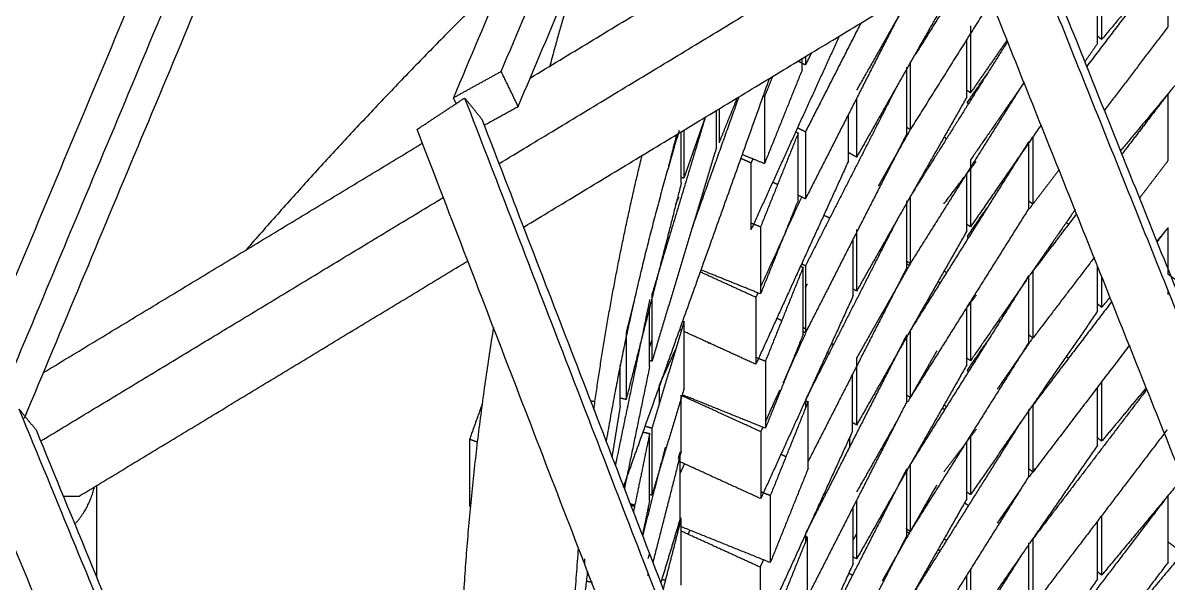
# Model space of a CAD drawing. Header units: millimetres. Extents: x 507.9 to 541, y 40.2 to 69.3.
# Drawn here: x 512.705 to 513.732, y 47.819 to 48.321 of the extents above; entities that cross this region are included whole.
import ezdxf

# ---------------------------------------------------------------- set-up
doc = ezdxf.new("R2010")
doc.units = ezdxf.units.MM
doc.layers.add('Make2D$Visible$Curves', color=7, linetype='Continuous', true_color=0x000000)

msp = doc.modelspace()

# ---------------------------------------------------------------- linework, layer by layer
at = {"layer": 'Make2D$Visible$Curves', "color": 18, "lineweight": -3, "true_color": 0x000000}
for points, degree in [([(513.47849, 49.95765), (513.06307, 48.96514), (512.64765, 47.97263)], 2), ([(512.69102, 47.99787), (513.10023, 48.97527), (513.50943, 49.95268)], 2), ([(513.8054, 49.94098), (513.44819, 49.09725), (513.09099, 48.25351)], 2), ([(513.13386, 48.27709), (513.48526, 49.10682), (513.83665, 49.93655)], 2), ([(512.70628, 47.96641), (513.11393, 48.94011), (513.52158, 49.9138)], 2), ([(513.14908, 48.24569), (513.50047, 49.07542), (513.85187, 49.90516)], 2), ([(513.16005, 48.27131), (513.37184, 48.39937), (513.58363, 48.52743)], 2), ([(513.5639, 48.49888), (513.83715, 47.81827), (514.11039, 47.13766)], 2), ([(514.07804, 47.08119), (513.79968, 47.77564), (513.52132, 48.47009)], 2), ([(513.58407, 48.4678), (513.85491, 47.79319), (514.12576, 47.11857)], 2), ([(513.13197, 48.19444), (513.33318, 48.3161), (513.53438, 48.43776)], 2), ([(513.15406, 48.13759), (513.35558, 48.25944), (513.55709, 48.38128)], 2), ([(513.55143, 48.37413), (513.502, 48.2872), (513.45257, 48.20027)], 2), ([(513.55858, 48.37719), (513.53191, 48.3347), (513.50523, 48.29222)], 2), ([(513.73167, 48.37687), (513.69531, 48.32916), (513.65894, 48.28146)], 2), ([(513.73192, 48.37708), (513.70213, 48.34138), (513.67235, 48.30567)], 2), ([(513.73192, 48.31719), (513.73192, 48.34719), (513.73192, 48.37719)], 2), ([(513.6687, 48.30224), (513.6687, 48.32843), (513.6687, 48.35461)], 2), ([(513.67235, 48.35905), (513.67235, 48.33236), (513.67235, 48.30567)], 2), ([(513.49749, 48.34103), (513.45207, 48.25195), (513.40665, 48.16286)], 2), ([(513.5007, 48.34492), (513.47663, 48.30259), (513.45257, 48.26027)], 2), ([(513.57343, 48.34084), (513.53704, 48.28288), (513.50065, 48.22492)], 2), ([(513.80047, 48.33925), (513.74491, 48.27265), (513.68936, 48.20606)], 2), ([(513.45637, 48.32038), (513.43151, 48.27162), (513.40665, 48.22286)], 2), ([(513.55476, 48.31787), (513.55476, 48.28787), (513.55476, 48.25787)], 2), ([(513.73192, 48.31719), (513.70345, 48.27985), (513.67499, 48.2425)], 2), ([(513.43703, 48.30868), (513.39742, 48.22185), (513.35782, 48.13502)], 2), ([(513.58797, 48.30399), (513.54431, 48.23446), (513.50065, 48.16492)], 2), ([(513.55143, 48.25413), (513.55143, 48.27996), (513.55143, 48.30579)], 2), ([(513.58702, 48.30441), (513.57089, 48.28114), (513.55476, 48.25787)], 2), ([(513.6687, 48.30224), (513.66306, 48.29411), (513.65743, 48.28599)], 2), ([(513.67235, 48.30567), (513.67052, 48.3072), (513.6687, 48.30872)], 2), ([(513.41226, 48.29388), (513.40946, 48.28837), (513.40665, 48.28286)], 2), ([(513.40665, 48.29032), (513.40665, 48.28659), (513.40665, 48.28286)], 2), ([(513.40665, 48.28286), (513.4033, 48.28456), (513.39996, 48.28627)], 2), ([(513.40385, 48.2787), (513.40385, 48.28381), (513.40385, 48.28891)], 2), ([(513.49749, 48.22103), (513.49749, 48.25103), (513.49749, 48.28103)], 2), ([(513.50065, 48.28492), (513.50065, 48.25492), (513.50065, 48.22492)], 2), ([(513.09099, 48.25351), (513.11242, 48.2653), (513.13386, 48.27709)], 2), ([(513.14908, 48.24569), (513.14147, 48.26139), (513.13386, 48.27709)], 2), ([(513.24387, 47.90576), (513.30928, 48.08846), (513.37469, 48.27117)], 2), ([(513.40385, 48.2787), (513.38691, 48.23659), (513.36997, 48.19448)], 2), ([(513.37723, 48.27253), (513.3736, 48.2635), (513.36997, 48.25448)], 2), ([(513.55172, 48.24902), (513.56091, 48.26228), (513.57011, 48.27554)], 2), ([(513.48841, 48.26321), (513.44753, 48.18304), (513.40665, 48.10286)], 2), ([(513.60266, 48.26739), (513.55165, 48.18616), (513.50065, 48.10492)], 2), ([(513.55476, 48.25787), (513.5531, 48.25902), (513.55144, 48.26017)], 2), ([(513.60294, 48.26737), (513.57885, 48.23262), (513.55476, 48.19787)], 2), ([(513.05845, 48.22512), (513.07975, 48.2392), (513.10106, 48.25327)], 2), ([(513.09351, 48.24829), (513.09225, 48.2509), (513.09099, 48.25351)], 2), ([(513.11648, 48.23429), (513.10877, 48.24378), (513.10106, 48.25327)], 2), ([(513.10106, 48.25327), (513.43227, 47.39569), (513.76349, 46.53811)], 2), ([(513.30505, 48.13666), (513.32614, 48.19556), (513.34722, 48.25445)], 2), ([(513.34518, 48.25282), (513.3372, 48.23298), (513.32922, 48.21315)], 2), ([(513.36997, 48.25448), (513.3697, 48.25459), (513.36942, 48.2547)], 2), ([(513.36997, 48.25448), (513.36997, 48.22448), (513.36997, 48.19448)], 2), ([(513.55143, 48.25413), (513.502, 48.1672), (513.45257, 48.08027)], 2), ([(513.45257, 48.25292), (513.45257, 48.2266), (513.45257, 48.20027)], 2), ([(513.55172, 48.24902), (513.55234, 48.24863), (513.55296, 48.24824)], 2), ([(513.73192, 48.25719), (513.71131, 48.23015), (513.69069, 48.20311)], 2), ([(513.73192, 48.19719), (513.73192, 48.22719), (513.73192, 48.25719)], 2), ([(513.11863, 48.22894), (513.13385, 48.23732), (513.14908, 48.24569)], 2), ([(513.3268, 48.20876), (513.3268, 48.22543), (513.3268, 48.24211)], 2), ([(513.32922, 48.2435), (513.32922, 48.22832), (513.32922, 48.21315)], 2), ([(513.4452, 48.19662), (513.4452, 48.21754), (513.4452, 48.23847)], 2), ([(513.11648, 48.23429), (513.44769, 47.37671), (513.77891, 46.51913)], 2), ([(513.3169, 48.23598), (513.29294, 48.15664), (513.26899, 48.0773)], 2), ([(513.31675, 48.23596), (513.30713, 48.20866), (513.29751, 48.18137)], 2), ([(513.61807, 48.22921), (513.58641, 48.18354), (513.55476, 48.13787)], 2), ([(513.73084, 46.48194), (513.39464, 47.35353), (513.05845, 48.22512)], 2), ([(513.2911, 48.22045), (513.2869, 48.20396), (513.28269, 48.18746)], 2), ([(513.29529, 48.17688), (513.29529, 48.19993), (513.29529, 48.22298)], 2), ([(513.29751, 48.22441), (513.29751, 48.20289), (513.29751, 48.18137)], 2), ([(513.40028, 48.22195), (513.38335, 48.17984), (513.36641, 48.13773)], 2), ([(513.3979, 48.22291), (513.39909, 48.22243), (513.40028, 48.22195)], 2), ([(513.40665, 48.22286), (513.40315, 48.22464), (513.39965, 48.22642)], 2), ([(513.40028, 48.16195), (513.40028, 48.19195), (513.40028, 48.22195)], 2), ([(513.40665, 48.22286), (513.40665, 48.19286), (513.40665, 48.16286)], 2), ([(513.49749, 48.22103), (513.45207, 48.13195), (513.40665, 48.04286)], 2), ([(513.50051, 48.22458), (513.48617, 48.19936), (513.47182, 48.17414)], 2), ([(513.50065, 48.22492), (513.49918, 48.22585), (513.4977, 48.22678)], 2), ([(513.53316, 48.21669), (513.53202, 48.21755), (513.53088, 48.21841)], 2), ([(513.61069, 48.21816), (513.61069, 48.18829), (513.61069, 48.15843)], 2), ([(512.72344, 48.00731), (512.89334, 48.11004), (513.06324, 48.21277)], 2), ([(513.3268, 48.20876), (513.29789, 48.11303), (513.26899, 48.0173)], 2), ([(513.607, 48.21431), (513.55383, 48.12961), (513.50065, 48.04492)], 2), ([(513.607, 48.15431), (513.607, 48.18431), (513.607, 48.21431)], 2), ([(513.35782, 48.19502), (513.35351, 48.19699), (513.3492, 48.19895)], 2), ([(513.36997, 48.19448), (513.36003, 48.19848), (513.35009, 48.20247)], 2), ([(513.3595, 48.19869), (513.35866, 48.19686), (513.35782, 48.19502)], 2), ([(513.45257, 48.20027), (513.44888, 48.20237), (513.4452, 48.20446)], 2), ([(513.55476, 48.19787), (513.55476, 48.16787), (513.55476, 48.13787)], 2), ([(513.73192, 48.19719), (513.71916, 48.18045), (513.7064, 48.16371)], 2), ([(513.35782, 48.19502), (513.35782, 48.16502), (513.35782, 48.13502)], 2), ([(513.4452, 48.19662), (513.4037, 48.10563), (513.36221, 48.01465)], 2), ([(513.55163, 48.18564), (513.55575, 48.19104), (513.55986, 48.19644)], 2), ([(513.63416, 48.18894), (513.62242, 48.17355), (513.61069, 48.15816)], 2), ([(513.29529, 48.17688), (513.27059, 48.07998), (513.24588, 47.98308)], 2), ([(513.29751, 48.18137), (513.2964, 48.18176), (513.29529, 48.18215)], 2), ([(513.38179, 48.17553), (513.37958, 48.17666), (513.37736, 48.17779)], 2), ([(513.53088, 48.15841), (513.54115, 48.17189), (513.55143, 48.18537)], 2), ([(513.55143, 48.13413), (513.55143, 48.15975), (513.55143, 48.18537)], 2), ([(512.72102, 47.94596), (512.90157, 48.05513), (513.08212, 48.1643)], 2), ([(513.29068, 48.15881), (513.29197, 48.16164), (513.29326, 48.16447)], 2), ([(513.40028, 48.16195), (513.38335, 48.11984), (513.36641, 48.07773)], 2), ([(513.40335, 48.16486), (513.38494, 48.12448), (513.36652, 48.0841)], 2), ([(513.40665, 48.16286), (513.40346, 48.16448), (513.40028, 48.1661)], 2), ([(513.49749, 48.10103), (513.49749, 48.13103), (513.49749, 48.16103)], 2), ([(513.50065, 48.16492), (513.50065, 48.13492), (513.50065, 48.10492)], 2), ([(513.61069, 48.15816), (513.60884, 48.15955), (513.607, 48.16094)], 2), ([(513.61021, 48.15787), (513.60886, 48.15592), (513.6075, 48.15396)], 2), ([(513.42316, 48.1483), (513.42586, 48.14707), (513.42856, 48.14583)], 2), ([(513.607, 48.15431), (513.55383, 48.06961), (513.50065, 47.98492)], 2), ([(513.55174, 48.12905), (513.56092, 48.14229), (513.57011, 48.15554)], 2), ([(513.64867, 48.15334), (513.60171, 48.08561), (513.55476, 48.01787)], 2), ([(513.64986, 48.14954), (513.63027, 48.12385), (513.61069, 48.09816)], 2), ([(513.36641, 48.13773), (513.36213, 48.13945), (513.35786, 48.14117)], 2), ([(513.36641, 48.13773), (513.36641, 48.10773), (513.36641, 48.07773)], 2), ([(513.48888, 48.14415), (513.44776, 48.0635), (513.40665, 47.98286)], 2), ([(513.45257, 48.13553), (513.45257, 48.1079), (513.45257, 48.08027)], 2), ([(513.55476, 48.13787), (513.55309, 48.13903), (513.55143, 48.14018)], 2), ([(513.64061, 48.14172), (513.64168, 48.14097), (513.64276, 48.14023)], 2), ([(513.73192, 48.13708), (513.72686, 48.13102), (513.72181, 48.12496)], 2), ([(513.73071, 48.13561), (513.72641, 48.12996), (513.72211, 48.12432)], 2), ([(513.73192, 48.09502), (513.73192, 48.11611), (513.73192, 48.13719)], 2), ([(513.44958, 48.07625), (513.44958, 48.10166), (513.44958, 48.12707)], 2), ([(513.55143, 48.13413), (513.502, 48.0472), (513.45257, 47.96027)], 2), ([(513.55185, 48.12893), (513.55243, 48.12857), (513.55301, 48.12821)], 2), ([(512.75549, 47.89659), (512.92985, 48.00202), (513.1042, 48.10744)], 2), ([(513.50054, 48.10464), (513.47655, 48.06246), (513.45257, 48.02027)], 2), ([(513.50065, 48.10492), (513.49902, 48.10595), (513.49739, 48.10697)], 2), ([(513.4974, 48.10485), (513.49863, 48.10415), (513.49986, 48.10345)], 2), ([(513.66589, 48.11057), (513.63842, 48.07454), (513.61095, 48.0385)], 2), ([(513.36221, 48.07465), (513.33747, 48.08593), (513.31273, 48.09722)], 2), ([(513.36641, 48.07773), (513.33982, 48.08842), (513.31324, 48.09911)], 2), ([(513.40467, 48.10158), (513.38773, 48.05947), (513.37079, 48.01735)], 2), ([(513.40229, 48.10253), (513.40348, 48.10206), (513.40467, 48.10158)], 2), ([(513.40665, 48.10286), (513.4052, 48.10359), (513.40376, 48.10433)], 2), ([(513.40467, 48.04158), (513.40467, 48.07158), (513.40467, 48.10158)], 2), ([(513.40665, 48.10286), (513.40665, 48.07286), (513.40665, 48.04286)], 2), ([(513.49749, 48.10103), (513.45327, 48.01431), (513.40905, 47.92758)], 2), ([(513.53316, 48.09669), (513.53202, 48.09755), (513.53088, 48.09841)], 2), ([(513.61069, 48.09816), (513.61069, 48.06848), (513.61069, 48.0388)], 2), ([(513.6687, 48.06224), (513.6687, 48.08232), (513.6687, 48.1024)], 2), ([(513.74168, 48.08817), (513.7368, 48.0918), (513.73192, 48.09542)], 2), ([(513.27122, 48.08471), (513.27122, 48.08359), (513.27122, 48.08248)], 2), ([(513.40665, 48.08301), (513.40753, 48.08473), (513.40841, 48.08646)], 2), ([(513.607, 48.09431), (513.55412, 48.01008), (513.50123, 47.92585)], 2), ([(513.52588, 48.08865), (513.52675, 48.08816), (513.52761, 48.08767)], 2), ([(513.607, 48.03431), (513.607, 48.06377), (513.607, 48.09324)], 2), ([(513.67235, 48.09329), (513.67235, 48.07948), (513.67235, 48.06567)], 2), ([(513.26899, 48.0773), (513.26899, 48.0473), (513.26899, 48.0173)], 2), ([(513.36405, 48.07868), (513.36313, 48.07666), (513.36221, 48.07465)], 2), ([(513.36221, 48.07465), (513.36221, 48.04465), (513.36221, 48.01465)], 2), ([(513.44958, 48.07625), (513.42829, 48.02956), (513.407, 47.98287)], 2), ([(513.45257, 48.08027), (513.45108, 48.08112), (513.44958, 48.08197)], 2), ([(513.54991, 48.06338), (513.55505, 48.07012), (513.56019, 48.07686)], 2), ([(513.67983, 48.07464), (513.67609, 48.07016), (513.67235, 48.06567)], 2), ([(513.73192, 48.07719), (513.73192, 48.07878), (513.73192, 48.08037)], 2), ([(513.26697, 48.07271), (513.2516, 47.99847), (513.23623, 47.92423)], 2), ([(513.2523, 48.06827), (513.24909, 48.05567), (513.24588, 48.04308)], 2), ([(513.26697, 48.01271), (513.26697, 48.03937), (513.26697, 48.06604)], 2), ([(513.55143, 48.01413), (513.55143, 48.03985), (513.55143, 48.06558)], 2), ([(513.55476, 48.0711), (513.55476, 48.04449), (513.55476, 48.01787)], 2), ([(513.68135, 48.07085), (513.64602, 48.0245), (513.61069, 47.97816)], 2), ([(513.67235, 48.06567), (513.67052, 48.0672), (513.6687, 48.06872)], 2), ([(513.2971, 48.05327), (513.29749, 48.05315), (513.29789, 48.05303)], 2), ([(513.38555, 48.05361), (513.38329, 48.05477), (513.38103, 48.05592)], 2), ([(513.6687, 48.06224), (513.61173, 47.98006), (513.55476, 47.89787)], 2), ([(513.58427, 48.0581), (513.58374, 48.0585), (513.5832, 48.05891)], 2), ([(513.24588, 48.04308), (513.24588, 48.01308), (513.24588, 47.98308)], 2), ([(513.29789, 48.05303), (513.28344, 48.00516), (513.26899, 47.9573)], 2), ([(513.29549, 48.04508), (513.29483, 48.04538), (513.29417, 48.04568)], 2), ([(513.36221, 48.01465), (513.32991, 48.02938), (513.29762, 48.04411)], 2), ([(513.29789, 47.99303), (513.29789, 48.02303), (513.29789, 48.05303)], 2), ([(513.40665, 48.04638), (513.40566, 48.04694), (513.40467, 48.04751)], 2), ([(513.40665, 48.04286), (513.40566, 48.04336), (513.40467, 48.04387)], 2), ([(513.50065, 48.04484), (513.50065, 48.01488), (513.50065, 47.98492)], 2), ([(513.26697, 48.03029), (513.26799, 48.03315), (513.26902, 48.03602)], 2), ([(513.32018, 48.03343), (513.32036, 48.03378), (513.32054, 48.03414)], 2), ([(513.40467, 48.04158), (513.38773, 47.99947), (513.37079, 47.95735)], 2), ([(513.40678, 48.0424), (513.39667, 48.02024), (513.38657, 47.99807)], 2), ([(513.49749, 48.04103), (513.45207, 47.95195), (513.40665, 47.86286)], 2), ([(513.43176, 48.0321), (513.43084, 48.03263), (513.42993, 48.03315)], 2), ([(513.49749, 47.98103), (513.49749, 48.01103), (513.49749, 48.04103)], 2), ([(513.607, 48.03431), (513.55409, 47.95003), (513.50118, 47.86576)], 2), ([(513.55172, 48.00902), (513.56091, 48.02228), (513.57011, 48.03554)], 2), ([(513.61034, 48.03805), (513.59452, 48.01524), (513.57871, 47.99243)], 2), ([(513.61069, 48.03816), (513.60884, 48.03955), (513.607, 48.04094)], 2), ([(513.27561, 47.99577), (513.28306, 48.01211), (513.29051, 48.02844)], 2), ([(513.42632, 48.02523), (513.4271, 48.02487), (513.42789, 48.02451)], 2), ([(513.52441, 48.02661), (513.51133, 48.00361), (513.49825, 47.98061)], 2), ([(513.69728, 48.03176), (513.65399, 47.97496), (513.61069, 47.91816)], 2), ([(513.24064, 47.97774), (513.24064, 47.99593), (513.24064, 48.01412)], 2), ([(513.26697, 48.01271), (513.25566, 47.95807), (513.24435, 47.90343)], 2), ([(513.26899, 48.0173), (513.26798, 48.0176), (513.26697, 48.01791)], 2), ([(513.37079, 48.01735), (513.3665, 48.01908), (513.36221, 48.02081)], 2), ([(513.37079, 48.01735), (513.37079, 47.98735), (513.37079, 47.95735)], 2), ([(513.45257, 48.02027), (513.45257, 47.99027), (513.45257, 47.96027)], 2), ([(513.55143, 48.01413), (513.502, 47.9272), (513.45257, 47.84027)], 2), ([(513.55476, 48.01787), (513.55309, 48.01903), (513.55143, 48.02018)], 2), ([(513.64061, 48.02172), (513.64172, 48.02095), (513.64283, 48.02018)], 2), ([(513.44897, 47.9549), (513.44897, 47.98038), (513.44897, 48.00586)], 2), ([(513.55186, 48.00893), (513.55242, 48.00857), (513.55299, 48.00822)], 2), ([(513.29789, 47.99303), (513.28344, 47.94516), (513.26899, 47.8973)], 2), ([(513.27561, 47.99577), (513.27561, 47.9875), (513.27561, 47.97923)], 2), ([(513.47684, 47.99987), (513.47619, 48.00028), (513.47555, 48.00069)], 2), ([(513.71298, 47.99235), (513.66184, 47.92525), (513.61069, 47.85816)], 2), ([(513.6687, 47.94224), (513.6687, 47.96825), (513.6687, 47.99426)], 2), ([(513.67235, 47.99905), (513.67235, 47.97236), (513.67235, 47.94567)], 2), ([(513.71239, 47.99366), (513.69237, 47.96967), (513.67235, 47.94567)], 2), ([(513.21389, 47.98207), (513.21599, 47.98173), (513.21809, 47.98139)], 2), ([(513.24588, 47.98308), (513.24341, 47.98371), (513.24093, 47.98434)], 2), ([(513.29529, 47.93688), (513.29529, 47.96195), (513.29529, 47.98703)], 2), ([(513.36659, 47.95428), (513.33141, 47.97032), (513.29623, 47.98637)], 2), ([(513.37079, 47.95735), (513.33353, 47.97234), (513.29627, 47.98733)], 2), ([(513.30227, 47.98369), (513.30249, 47.98424), (513.30271, 47.98479)], 2), ([(513.40665, 47.9821), (513.38662, 47.93819), (513.36659, 47.89428)], 2), ([(513.38357, 47.9915), (513.3772, 47.97754), (513.37084, 47.96358)], 2), ([(513.40665, 47.98286), (513.40665, 47.97904), (513.40665, 47.97522)], 2), ([(513.40684, 47.9821), (513.40795, 47.98165), (513.40905, 47.98121)], 2), ([(513.50065, 47.98492), (513.49907, 47.98592), (513.49749, 47.98691)], 2), ([(513.71159, 47.99052), (513.71103, 47.99094), (513.71046, 47.99136)], 2), ([(512.71698, 47.95559), (512.7093, 47.96498), (512.70163, 47.97436)], 2), ([(513.50866, 46.01484), (513.10515, 46.9946), (512.70163, 47.97436)], 2), ([(513.11683, 47.97919), (513.11118, 47.96341), (513.10553, 47.94763)], 2), ([(513.24064, 47.97774), (513.23694, 47.95487), (513.23324, 47.93201)], 2), ([(513.40905, 47.98121), (513.39212, 47.93909), (513.37518, 47.89698)], 2), ([(513.49749, 47.98103), (513.4531, 47.89396), (513.4087, 47.80689)], 2), ([(513.40905, 47.92121), (513.40905, 47.95121), (513.40905, 47.98121)], 2), ([(513.53147, 47.97401), (513.53045, 47.97472), (513.52942, 47.97543)], 2), ([(513.53316, 47.97669), (513.53202, 47.97755), (513.53088, 47.97841)], 2), ([(513.607, 47.91431), (513.607, 47.94431), (513.607, 47.97431)], 2), ([(513.61069, 47.97816), (513.61069, 47.94816), (513.61069, 47.91816)], 2), ([(513.45257, 47.96027), (513.45078, 47.96129), (513.449, 47.9623)], 2), ([(513.48867, 47.96376), (513.47062, 47.93201), (513.45257, 47.90027)], 2), ([(513.60005, 47.96324), (513.55057, 47.88443), (513.50109, 47.80562)], 2), ([(513.52401, 45.99606), (513.12049, 46.97582), (512.71698, 47.95559)], 2), ([(513.26697, 47.95271), (513.25969, 47.91753), (513.2524, 47.88235)], 2), ([(513.26125, 47.95389), (513.26411, 47.9533), (513.26697, 47.95271)], 2), ([(513.26899, 47.9573), (513.26612, 47.95816), (513.26326, 47.95903)], 2), ([(513.26697, 47.89271), (513.26697, 47.92271), (513.26697, 47.95271)], 2), ([(513.26899, 47.9573), (513.26899, 47.9273), (513.26899, 47.8973)], 2), ([(513.44897, 47.9549), (513.40747, 47.86391), (513.36598, 47.77293)], 2), ([(513.36843, 47.95831), (513.36751, 47.95629), (513.36659, 47.95428)], 2), ([(513.36659, 47.95428), (513.36659, 47.92428), (513.36659, 47.89428)], 2), ([(513.53088, 47.91841), (513.54545, 47.93753), (513.56002, 47.95665)], 2), ([(513.55476, 47.9511), (513.55476, 47.92449), (513.55476, 47.89787)], 2), ([(513.73092, 47.95589), (513.67081, 47.87702), (513.61069, 47.79816)], 2), ([(513.73092, 47.95589), (513.72961, 47.95431), (513.7283, 47.95274)], 2), ([(512.65705, 47.94805), (513.06716, 46.95334), (513.47728, 45.95863)], 2), ([(513.10553, 47.94763), (513.10897, 47.9464), (513.11241, 47.94517)], 2), ([(513.10553, 47.94763), (513.10553, 47.91763), (513.10553, 47.88763)], 2), ([(513.28093, 47.94054), (513.27087, 47.90109), (513.26081, 47.86165)], 2), ([(513.44655, 47.94111), (513.44655, 47.94535), (513.44655, 47.94959)], 2), ([(513.55143, 47.89413), (513.55143, 47.91996), (513.55143, 47.94579)], 2), ([(513.6687, 47.94224), (513.63815, 47.89817), (513.6076, 47.8541)], 2), ([(513.67235, 47.94567), (513.67052, 47.9472), (513.6687, 47.94872)], 2), ([(513.29529, 47.93688), (513.28258, 47.88701), (513.26986, 47.83715)], 2), ([(513.29433, 47.93627), (513.29342, 47.93326), (513.29251, 47.93024)], 2), ([(513.29433, 47.87627), (513.29433, 47.90627), (513.29433, 47.93627)], 2), ([(513.38931, 47.9317), (513.38706, 47.93284), (513.38481, 47.93399)], 2), ([(513.58427, 47.9381), (513.58376, 47.93848), (513.58326, 47.93887)], 2), ([(513.36659, 47.89428), (513.32979, 47.91106), (513.29299, 47.92785)], 2), ([(513.29446, 47.9171), (513.29637, 47.92129), (513.29828, 47.92548)], 2), ([(513.40905, 47.92121), (513.39212, 47.87909), (513.37518, 47.83698)], 2), ([(513.49699, 47.92005), (513.45346, 47.83467), (513.40993, 47.7493)], 2), ([(513.49749, 47.92047), (513.49749, 47.92075), (513.49749, 47.92103)], 2), ([(513.50065, 47.92492), (513.50065, 47.89492), (513.50065, 47.86492)], 2), ([(513.61069, 47.91816), (513.60885, 47.91954), (513.60701, 47.92093)], 2), ([(513.61262, 47.92134), (513.61006, 47.91765), (513.6075, 47.91396)], 2), ([(513.49749, 47.86103), (513.49749, 47.89016), (513.49749, 47.91928)], 2), ([(513.607, 47.91431), (513.55383, 47.82961), (513.50065, 47.74492)], 2), ([(513.74482, 47.91255), (513.70859, 47.86911), (513.67235, 47.82567)], 2), ([(512.77105, 47.906), (512.77105, 47.86514), (512.77105, 47.82429)], 2), ([(513.24341, 47.90449), (513.24353, 47.90483), (513.24365, 47.90516)], 2), ([(513.24407, 47.90632), (513.24407, 47.90638), (513.24407, 47.90644)], 2), ([(513.37518, 47.89698), (513.37107, 47.89863), (513.36697, 47.90029)], 2), ([(513.52425, 47.90634), (513.49992, 47.86355), (513.47559, 47.82077)], 2), ([(513.55476, 47.89787), (513.55318, 47.89896), (513.55161, 47.90005)], 2), ([(513.60022, 47.90345), (513.58941, 47.88786), (513.5786, 47.87227)], 2), ([(512.7415, 47.89663), (512.74616, 47.89662), (512.75083, 47.89661), (512.75549, 47.89659)], 3), ([(513.24997, 47.88967), (513.252, 47.88906), (513.25403, 47.88844)], 2), ([(513.26697, 47.89271), (513.26373, 47.87706), (513.26049, 47.86142)], 2), ([(513.26899, 47.8973), (513.26812, 47.89756), (513.26726, 47.89782)], 2), ([(513.37518, 47.89698), (513.37518, 47.86698), (513.37518, 47.83698)], 2), ([(513.55143, 47.89413), (513.502, 47.8072), (513.45257, 47.72027)], 2), ([(513.45257, 47.89292), (513.45257, 47.8666), (513.45257, 47.84027)], 2), ([(513.54936, 47.8905), (513.55116, 47.88937), (513.55296, 47.88824)], 2), ([(513.73093, 47.89589), (513.67081, 47.81702), (513.61069, 47.73816)], 2), ([(513.73192, 47.83719), (513.73192, 47.86719), (513.73192, 47.89719)], 2), ([(513.10553, 47.88763), (513.10602, 47.88746), (513.10652, 47.88728)], 2), ([(513.25006, 47.88841), (513.25183, 47.88796), (513.25359, 47.88751)], 2), ([(513.26529, 47.88453), (513.26593, 47.88436), (513.26658, 47.8842)], 2), ([(513.26538, 47.88502), (513.26602, 47.88482), (513.26667, 47.88463)], 2), ([(513.44958, 47.83625), (513.44958, 47.86166), (513.44958, 47.88707)], 2), ([(513.4766, 47.88002), (513.47608, 47.88035), (513.47555, 47.88069)], 2), ([(513.67235, 47.87907), (513.67235, 47.85237), (513.67235, 47.82567)], 2), ([(513.29433, 47.87627), (513.28565, 47.84752), (513.27696, 47.81876)], 2), ([(513.29509, 47.87608), (513.28709, 47.84471), (513.27909, 47.81334)], 2), ([(513.37518, 47.83698), (513.33384, 47.85361), (513.29251, 47.87023)], 2), ([(513.29485, 47.87699), (513.29507, 47.87694), (513.29529, 47.87688)], 2), ([(513.29529, 47.81688), (513.29529, 47.84658), (513.29529, 47.87627)], 2), ([(513.47408, 47.87811), (513.47467, 47.87777), (513.47526, 47.87744)], 2), ([(513.6687, 47.82224), (513.6687, 47.84825), (513.6687, 47.87426)], 2), ([(513.36598, 47.83293), (513.33066, 47.84904), (513.29534, 47.86514)], 2), ([(513.30163, 47.86228), (513.30237, 47.86412), (513.30311, 47.86597)], 2), ([(513.40844, 47.85986), (513.3915, 47.81775), (513.37456, 47.77563)], 2), ([(513.40631, 47.86072), (513.40737, 47.86029), (513.40844, 47.85986)], 2), ([(513.40665, 47.86286), (513.40665, 47.85913), (513.40665, 47.8554)], 2), ([(513.40844, 47.79986), (513.40844, 47.82986), (513.40844, 47.85986)], 2), ([(513.49749, 47.86103), (513.45332, 47.7744), (513.40915, 47.68776)], 2), ([(513.44963, 47.85741), (513.45111, 47.86002), (513.4526, 47.86264)], 2), ([(513.4972, 47.86748), (513.49739, 47.8678), (513.49759, 47.86811)], 2), ([(513.50065, 47.86492), (513.49907, 47.86592), (513.49749, 47.86691)], 2), ([(513.49755, 47.86476), (513.49871, 47.86411), (513.49986, 47.86345)], 2), ([(513.53316, 47.85669), (513.53202, 47.85755), (513.53088, 47.85841)], 2), ([(513.61069, 47.85816), (513.61069, 47.82816), (513.61069, 47.79816)], 2), ([(513.76317, 47.86729), (513.72025, 47.81584), (513.67733, 47.76439)], 2), ([(513.52585, 47.84867), (513.52671, 47.84818), (513.52758, 47.84769)], 2), ([(513.60714, 47.85344), (513.58095, 47.81566), (513.55476, 47.77787)], 2), ([(513.607, 47.85431), (513.60682, 47.85403), (513.60665, 47.85375)], 2), ([(513.607, 47.79431), (513.607, 47.82431), (513.607, 47.85431)], 2), ([(513.74168, 47.84817), (513.7368, 47.8518), (513.73192, 47.85542)], 2), ([(513.20868, 47.84031), (513.20868, 47.83797), (513.20868, 47.83564)], 2), ([(513.2668, 47.84509), (513.26611, 47.84282), (513.26542, 47.84054)], 2), ([(513.36899, 47.83953), (513.36748, 47.83623), (513.36598, 47.83293)], 2), ([(513.45257, 47.84027), (513.45108, 47.84112), (513.44958, 47.84197)], 2), ([(513.59988, 47.84296), (513.55027, 47.76394), (513.50065, 47.68492)], 2), ([(513.36598, 47.83293), (513.36598, 47.80293), (513.36598, 47.77293)], 2), ([(513.44958, 47.83625), (513.42826, 47.78949), (513.40693, 47.74273)], 2), ([(513.44559, 47.8275), (513.44728, 47.82664), (513.44897, 47.82578)], 2), ([(513.55476, 47.83136), (513.55476, 47.80462), (513.55476, 47.77787)], 2), ([(513.73192, 47.83719), (513.6713, 47.75767), (513.61069, 47.67816)], 2), ([(513.67235, 47.82567), (513.67052, 47.8272), (513.6687, 47.82872)], 2), ([(513.21566, 47.81909), (513.21292, 47.81966), (513.21018, 47.82023)], 2), ([(513.26542, 47.82731), (513.26542, 47.82628), (513.26542, 47.82525)], 2), ([(513.27799, 47.82216), (513.27955, 47.82169), (513.2811, 47.82122)], 2), ([(513.55143, 47.77413), (513.55143, 47.79996), (513.55143, 47.82579)], 2), ([(513.6687, 47.82224), (513.61173, 47.74006), (513.55476, 47.65787)], 2), ([(513.58427, 47.8181), (513.58374, 47.8185), (513.5832, 47.81891)], 2), ([(513.77939, 47.82673), (513.72836, 47.76556), (513.67733, 47.70439)], 2)]:
    msp.add_open_spline(points, degree=degree, dxfattribs=at)
for points, weights in [([(513.20612, 48.38038), (513.1907, 48.33139), (513.17739, 48.2818)], [0.868900633872, 0.866414375716, 0.864330892149]), ([(513.13764, 48.36329), (513.01656, 48.24484), (512.90513, 48.11727)], [0.854333348345, 0.853321135127, 0.853622551521]), ([(513.29345, 48.22423), (513.25209, 48.08717), (513.22805, 47.94604)], [0.867548092762, 0.860687058278, 0.85718971054]), ([(513.21696, 47.97411), (513.23282, 48.08901), (513.26015, 48.20173)], [0.855635775186, 0.857772749951, 0.862102720748]), ([(513.12692, 48.0476), (513.09539, 47.85501), (513.09539, 47.65986)], [0.856838429681, 0.85253709878, 0.853867800566]), ([(512.75183, 47.87175), (512.76472, 47.88609), (512.76909, 47.90487)], [0.854183417803, 0.860191658805, 0.923497361486]), ([(513.19539, 47.65986), (513.19539, 47.75496), (513.20324, 47.84974)], [0.853867800566, 0.853190594031, 0.853972020271]), ([(513.21121, 47.82909), (513.19854, 47.72167), (513.19602, 47.61353)], [0.85488548776, 0.853299877506, 0.853601636988])]:
    msp.add_rational_spline(points, weights, degree=2, dxfattribs=at)

doc.saveas('drawing.dxf')
